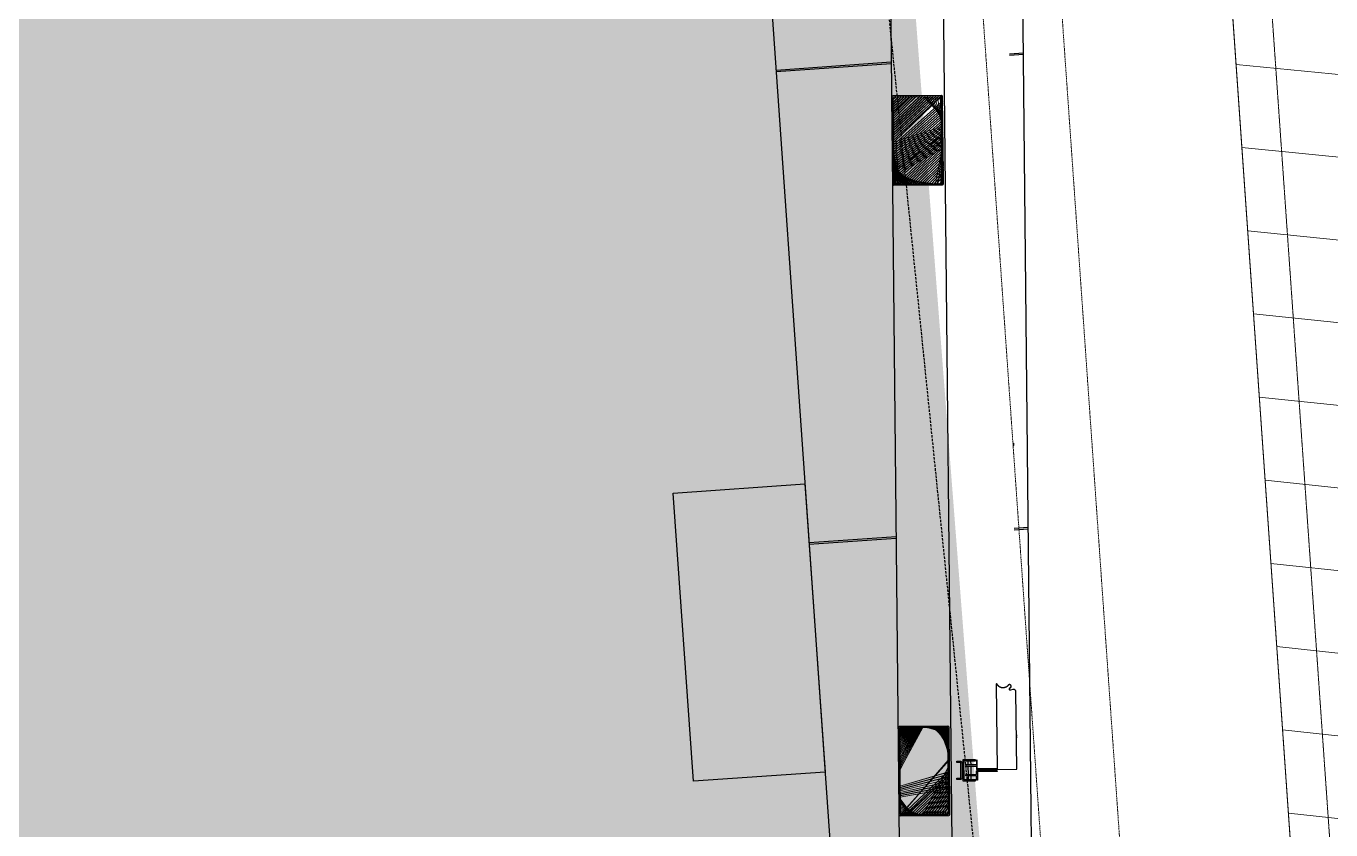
# Model space of a CAD drawing. Header units: millimetres. Extents: x 306 to 836129804, y -168137 to 818603917.
# Drawn here: x 834579484 to 834584449, y 817969795 to 817972855 of the extents above; entities that cross this region are included whole.
import ezdxf
from ezdxf.xclip import XClip

# ---------------------------------------------------------------- set-up
doc = ezdxf.new("R2010")
doc.units = ezdxf.units.MM
doc.header["$LTSCALE"] = 3
doc.header["$XCLIPFRAME"] = 0
doc.header["$PDMODE"] = 3
doc.header["$PDSIZE"] = 0.1
for name, pattern in [('ACAD_ISO03W100', [30, 12, -18]), ('B0606', [0.7813, 0.39065, -0.39065]), ('B0701', [2.34375, 1.5625, -0.78125]), ('B0703', [4.6875, 3.125, -1.5625])]:
    doc.linetypes.add(name, pattern=pattern)
doc.layers.add('_LTC', color=251, linetype='Continuous')
for name, color, linetype, lineweight in [('Eva-New', 1, 'ACAD_ISO03W100', 18), ('Hatch (LTC&CB)', 252, 'Continuous', 35), ('UAJ-22INWA', 251, 'Continuous', 35), ('UAJ-22INWA-a', 251, 'Continuous', 13), ('UAJ-23FLOR-h', 251, 'Continuous', 9), ('UAJ-23FLOR-y', 251, 'B0701', 9), ('UAJ-32INFR-h', 251, 'Continuous', 9)]:
    doc.layers.add(name, color=color, linetype=linetype, lineweight=lineweight)
pattern_1 = [(45, (0, 0), (-4.999999779477807, 4.999999779477808), []), (45, (1.7, 0), (-4.999999779477807, 4.999999779477808), []), (45, (1.8, 0), (-4.999999779477807, 4.999999779477808), []), (45, (1.9, 0), (-4.999999779477807, 4.999999779477808), []), (45, (2, 0), (-4.999999779477807, 4.999999779477808), []), (45, (2.1, 0), (-4.999999779477807, 4.999999779477808), []), (45, (2.2, 0), (-4.999999779477807, 4.999999779477808), []), (45, (2.3, 0), (-4.999999779477807, 4.999999779477808), [])]

# ---------------------------------------------------------------- blocks, each defined once
blk = doc.blocks.new('*U2748')
blk.add_lwpolyline([(-74.97901986608497, 2726.151678462706), (-74.98142481170302, 2402.485411597489), (0.003245280023392512, 2402.486032196491), (0.000801691464630494, 2697.735752675894, 0.4687390891057743), (-11.42573707554527, 2705.969570605877), (-20.98693400817058, 2703.505957638018, -0.7140522218876908), (-24.11023716071395, 2708.244252471728), (-19.21850295584272, 2714.58111890546, 0.9968650788721516), (-29.22904246391568, 2722.308739336307, -0.2611137256868669), (-51.51277550847556, 2712.902133509204, -0.2611137256868227), (-71.16761851995216, 2726.999514038293, 0.8019954529536633)], format="xyb", close=True)
at = {"layer": 'UAJ-22INWA-a', "lineweight": -2}
blk.add_lwpolyline([(-212.9792205814016, 2373.471348822117), (-212.9792205814016, 2427.471348822117, 0.414213562373095), (-215.9792205814016, 2430.471348822117), (-227.9792205814016, 2430.471348822117), (-227.9792205814016, 2435.471348702908), (-215.4792205814016, 2435.471348822117, -0.414213562373095), (-207.9792205814016, 2427.971348822117), (-207.9792205814016, 2372.971348822117, -0.414213562373095), (-215.4792205814016, 2365.471348822117), (-227.9792204621923, 2365.471348822117), (-227.9792205814016, 2370.471348822117), (-215.9792205814016, 2370.471348822117, 0.414213562373095)], format="xyb", close=True, dxfattribs=at)
for points in [[(-204.9792205814016, 2360.014588296413), (-156.9792204621923, 2360.014588415623), (-156.9792205814016, 2364.014588534832), (-200.9792205814016, 2364.014588415623), (-200.9792205814016, 2436.014588296413), (-156.9792204621923, 2436.014588415623), (-156.9792205814016, 2440.014588296413), (-204.9792205814016, 2440.014588415623), (-204.9792205814016, 2360.014588296413)], [(-184.0459335569036, 2420.985411703587), (-184.0459335569036, 2436.014588415623), (-175.0459334376943, 2436.014588296413), (-175.0459334376943, 2420.985411703587)], [(-184.0459335569036, 2384.014588296413), (-184.0459335569036, 2415.985411703587)], [(-175.0459334376943, 2415.985411703587), (-175.0459335569036, 2384.014588296413)], [(-175.0459334376943, 2379.014588296413), (-175.0459335569036, 2364.014588415623), (-184.0459335569036, 2364.014588415623), (-184.0459335569036, 2379.014588296413)]]:
    blk.add_lwpolyline(points, dxfattribs=at)
for points in [[(-152.9792208198202, 2438.135163128376), (-152.9792207006109, 2420.985411703587), (-194.0459335569036, 2420.985411703587), (-194.0459337953222, 2415.985411703587), (-152.9792205814016, 2415.985411584377), (-152.9792205814016, 2402.485411703587), (-74.97922070061088, 2402.485411584377), (-74.97922070061088, 2405.485411584377), (-149.9792207006109, 2405.485411703587), (-149.9792207006109, 2438.135163128376), (-152.9792208198202, 2438.135163128376)], [(-152.9792207006109, 2361.864836871624), (-152.9792207006109, 2379.014588296413), (-194.0459336761129, 2379.014588296413), (-194.0459336761129, 2384.014588296413), (-152.9792207006109, 2384.014588177204), (-152.9792207006109, 2397.514588296413), (-74.97922081982017, 2397.514588177204), (-74.97922070061088, 2394.514588057995), (-149.9792207006109, 2394.514588296413), (-149.9792207006109, 2361.864836990833), (-152.9792207006109, 2361.864836871624)]]:
    blk.add_lwpolyline(points, close=True, dxfattribs=at)
blk = doc.blocks.new('*U|REF31831680')
at = {"layer": 'UAJ-32INFR-h'}
h = blk.add_hatch(dxfattribs=at)
h.set_pattern_fill('STAAL', color=256, style=0)
h.set_pattern_definition(pattern_1)
edge = h.paths.add_edge_path(flags=16)
edge.add_arc((-90.4999999999709, -163.5), 1.5, 180, 394.9306585423736)
edge.add_line((-90.4999999999709, -165), (90.5000000000291, -164.9999999999991))
edge.add_arc((90.5000000000291, -163.4999999999991), 1.5, 270, 360)
edge.add_line((92.0000000000291, -163.4999999999991), (91.99999999997453, 163.5000000000018))
edge.add_arc((90.49999999997453, 163.5000000000018), 1.5, 0, 90)
edge.add_line((90.49999999997453, 165.0000000000018), (-90.50000000002547, 165.0000000000018))
edge.add_arc((-90.50000000002547, 163.5000000000018), 1.5, 90, 180)
edge.add_line((-92.00000000002547, 163.5000000000018), (-91.9999999999709, -163.5))
edge = h.paths.add_edge_path()
edge.add_arc((-92.4999999999709, -165.4999999999991), 4.5, 180, 270)
edge.add_line((-92.4999999999709, -169.9999999999991), (92.5000000000291, -169.9999999999991))
edge.add_arc((92.5000000000291, -165.4999999999991), 4.5, 270, 360)
edge.add_line((97.0000000000291, -165.4999999999991), (96.99999999997635, 165.5))
edge.add_arc((92.49999999997635, 165.5), 4.5, 0, 90)
edge.add_line((92.49999999997635, 170), (-92.50000000002365, 170.0000000000018))
edge.add_arc((-92.50000000002365, 165.5000000000018), 4.5, 90, 180)
edge.add_line((-97.00000000002365, 165.5000000000018), (-96.9999999999709, -165.4999999999991))
at = {"layer": 'UAJ-22INWA-a', "lineweight": -2}
for p, q in [((-97.00000000002365, 165.5000000000018), (-96.9999999999709, -165.4999999999991)), ((92.49999999997635, 170), (-92.50000000002365, 170.0000000000018)), ((-92.00000000002547, 163.5000000000018), (-91.9999999999709, -163.5)), ((90.49999999997453, 165.0000000000018), (-90.50000000002547, 165.0000000000018)), ((92.0000000000291, -163.4999999999991), (91.99999999997453, 163.5000000000018)), ((97.0000000000291, -165.4999999999991), (96.99999999997635, 165.5)), ((-92.4999999999709, -169.9999999999991), (92.5000000000291, -169.9999999999991)), ((-90.4999999999709, -165), (90.5000000000291, -164.9999999999991))]:
    blk.add_line(p, q, dxfattribs=at)
for centre, radius, start, end in [((-92.50000000002365, 165.5000000000018), 4.5, 90, 180), ((-90.50000000002547, 163.5000000000018), 1.5, 90, 180), ((90.49999999997453, 163.5000000000018), 1.5, 0, 90), ((92.49999999997635, 165.5), 4.5, 0, 90), ((-92.4999999999709, -165.4999999999991), 4.5, 180, 270), ((-90.4999999999709, -163.5), 1.5, 180, 34.93065854237359), ((90.5000000000291, -163.4999999999991), 1.5, 270, 0), ((92.5000000000291, -165.4999999999991), 4.5, 270, 0)]:
    blk.add_arc(centre, radius, start, end, dxfattribs=at)
blk = doc.blocks.new('*U|REF31851682')
at = {"layer": 'UAJ-32INFR-h'}
h = blk.add_hatch(dxfattribs=at)
h.set_pattern_fill('STAAL', color=256, style=0)
h.set_pattern_definition(pattern_1)
edge = h.paths.add_edge_path(flags=16)
edge.add_arc((-90.4999999999709, -163.5), 1.5, 180, 394.9306585423736)
edge.add_line((-90.4999999999709, -165), (90.5000000000291, -164.9999999999991))
edge.add_arc((90.5000000000291, -163.4999999999991), 1.5, 270, 360)
edge.add_line((92.0000000000291, -163.4999999999991), (91.99999999997453, 163.5000000000018))
edge.add_arc((90.49999999997453, 163.5000000000018), 1.5, 0, 90)
edge.add_line((90.49999999997453, 165.0000000000018), (-90.50000000002547, 165.0000000000018))
edge.add_arc((-90.50000000002547, 163.5000000000018), 1.5, 90, 180)
edge.add_line((-92.00000000002547, 163.5000000000018), (-91.9999999999709, -163.5))
edge = h.paths.add_edge_path()
edge.add_arc((-92.4999999999709, -165.4999999999991), 4.5, 180, 270)
edge.add_line((-92.4999999999709, -169.9999999999991), (92.5000000000291, -169.9999999999991))
edge.add_arc((92.5000000000291, -165.4999999999991), 4.5, 270, 360)
edge.add_line((97.0000000000291, -165.4999999999991), (96.99999999997635, 165.5))
edge.add_arc((92.49999999997635, 165.5), 4.5, 0, 90)
edge.add_line((92.49999999997635, 170), (-92.50000000002365, 170.0000000000018))
edge.add_arc((-92.50000000002365, 165.5000000000018), 4.5, 90, 180)
edge.add_line((-97.00000000002365, 165.5000000000018), (-96.9999999999709, -165.4999999999991))
at = {"layer": 'UAJ-22INWA-a', "lineweight": -2}
for p, q in [((-97.00000000002365, 165.5000000000018), (-96.9999999999709, -165.4999999999991)), ((92.49999999997635, 170), (-92.50000000002365, 170.0000000000018)), ((-92.00000000002547, 163.5000000000018), (-91.9999999999709, -163.5)), ((90.49999999997453, 165.0000000000018), (-90.50000000002547, 165.0000000000018)), ((92.0000000000291, -163.4999999999991), (91.99999999997453, 163.5000000000018)), ((97.0000000000291, -165.4999999999991), (96.99999999997635, 165.5)), ((-92.4999999999709, -169.9999999999991), (92.5000000000291, -169.9999999999991)), ((-90.4999999999709, -165), (90.5000000000291, -164.9999999999991))]:
    blk.add_line(p, q, dxfattribs=at)
for centre, radius, start, end in [((-92.50000000002365, 165.5000000000018), 4.5, 90, 180), ((-90.50000000002547, 163.5000000000018), 1.5, 90, 180), ((90.49999999997453, 163.5000000000018), 1.5, 0, 90), ((92.49999999997635, 165.5), 4.5, 0, 90), ((-92.4999999999709, -165.4999999999991), 4.5, 180, 270), ((-90.4999999999709, -163.5), 1.5, 180, 34.93065854237359), ((90.5000000000291, -163.4999999999991), 1.5, 270, 0), ((92.5000000000291, -165.4999999999991), 4.5, 270, 0)]:
    blk.add_arc(centre, radius, start, end, dxfattribs=at)
blk = doc.blocks.new('FAC-00-0')
at = {"layer": '_LTC', "linetype": 'B0703'}
blk.add_lwpolyline([(834583191.8627969, 817968756.3257238), (834580060.6347567, 817999336.9981611)], dxfattribs=at)
at = {"layer": '_LTC'}
for points in [[(834583326.8592876, 817968131.0481411), (834583174.3457729, 817983041.2763085)], [(834582684.2296039, 817981846.1217371), (834582828.3203692, 817967621.6287264)], [(834582884.20273, 817981849.787659), (834583028.3101088, 817967623.6545753)], [(834581856.3072869, 817979580.7059389), (834582659.9852426, 817968084.4285314)], [(834582338.1949804, 817972687.5037982), (834582776.6937253, 817972718.1582233)], [(834582338.6141278, 817972681.5080758), (834582776.7547143, 817972712.137463)], [(834583226.3982054, 817972749.5960152), (834583279.5791273, 817972753.3137696)], [(834583226.4591942, 817972743.5752548), (834583279.6407119, 817972747.2930506)], [(834583244.6948785, 817970943.3679104), (834583298.0545181, 817970947.0981584)], [(834583244.7558676, 817970937.3471502), (834583298.1161025, 817970941.07744)], [(834582463.9390726, 817970888.7870919), (834582794.9903908, 817970911.930118)], [(834582464.3582199, 817970882.7913696), (834582795.0513797, 817970905.9093577)]]:
    blk.add_lwpolyline(points, dxfattribs=at)
blk.add_lwpolyline([(834581947.1022688, 817971077.3644263), (834582448.3066467, 817971112.4024551), (834582525.017862, 817970015.0805379), (834582023.8134841, 817969980.0425091)], close=True, dxfattribs=at)
for p in [(834583241.4313481, 817971265.5543156, 13699.99999999999), (834583241.4617646, 817971262.5516334, 13699.99999999998), (834583241.4921808, 817971259.548951, 13699.99999999998), (834583252.6714405, 817970155.9438728, 13699.99999999998), (834583252.7171539, 817970151.4311075, 13699.99999999998), (834583252.7628673, 817970146.918342, 13699.99999999998)]:
    blk.add_point(p, dxfattribs=at)
ref = blk.add_blockref('*U2748', (834583278.3191047, 817967623.6997037), dxfattribs=dict(at, rotation=0.5803731527127508))
XClip(ref).set_block_clipping_path([(133.79508900642395, 16319.78092956543), (-249.75071358680725, 16313.663119792938), (-275.01273465156555, 1.9847275018692017), (0.49685168266296387, -0.5031166076660156)])
at = {"layer": '_LTC', "rotation": 0.6175772343067105}
for name, p in [('*U|REF31851682', (834582876.8037438, 817972419.7690516)), ('*U|REF31831680', (834582901.1265813, 817970019.4401891))]:
    blk.add_blockref(name, p, dxfattribs=at)
blk = doc.blocks.new('*U1692')
at = {"layer": 'UAJ-23FLOR-h'}
h = blk.add_hatch(dxfattribs=at)
h.set_pattern_fill('ANSI31', color=256, scale=100, angle=315)
h.set_pattern_definition([(0, (375.0000019279327, -31172.66991171575), (8.526512829121202e-14, 317.4999999999999), [])])
h.paths.add_polyline_path([(5.803960675621056e-06, -49187.14922003914), (-1.84947043635475e-06, 19014.47930908616), (574.9999962431809, 19014.47930907126), (575.0000043734492, -49187.14921969641)])
blk.add_line((5.949636713320191e-06, -49131.18757040911), (-1.998482048286527e-06, 19014.47930885455), dxfattribs=at)

msp = doc.modelspace()

# ---------------------------------------------------------------- hatches: boundary and pattern name
at = {"layer": 'Hatch (LTC&CB)', "ltscale": 0.5}
h = msp.add_hatch(color=256, dxfattribs=at)
h.dxf.hatch_style = 1
h.paths.add_polyline_path([(834513554.2875786, 817967164.184733), (834513136.0010567, 817973147.5986885), (834516444.2460145, 817973378.8703827), (834516862.5325388, 817967395.4564129)])
edge = h.paths.add_edge_path()
edge.add_line((834574531.2963331, 818045981.8457801), (834554099.929931, 818044553.5366205))
edge.add_line((834554099.929931, 818044553.5366205), (834551123.8228455, 818044183.8080285))
edge.add_line((834551123.8228455, 818044183.8080285), (834548209.0206542, 818043477.5243225))
edge.add_line((834548209.0206542, 818043477.5243225), (834545391.3720644, 818042450.0201086))
edge.add_line((834545391.3720644, 818042450.0201086), (834542706.1556592, 818041114.1603316))
edge.add_line((834542706.1556592, 818041114.1603316), (834540186.9918953, 818039486.6707257))
edge.add_line((834540186.9918953, 818039486.6707257), (834537891.0747983, 818037557.0067935))
edge.add_line((834537891.0747983, 818037557.0067935), (834535879.1420094, 818035334.0248597))
edge.add_line((834535879.1420094, 818035334.0248597), (834535855.3944789, 818035294.2675608))
edge.add_line((834535855.3944789, 818035294.2675608), (834532032.6782387, 818042572.4388088))
edge.add_line((834532032.6782387, 818042572.4388088), (834531164.0984614, 818043800.1153567))
edge.add_line((834531164.0984614, 818043800.1153567), (834530021.2562451, 818044771.3886445))
edge.add_line((834530021.2562451, 818044771.3886445), (834528673.237675, 818045435.2700317))
edge.add_line((834528673.237675, 818045435.2700317), (834527205.3850749, 818045748.6568446))
edge.add_line((834527205.3850749, 818045748.6568446), (834506196.3506466, 818045615.4155988))
edge.add_arc((834506271.1753964, 818044617.8358235), 1000.382002588579, 94.28951124117238, 184.8385578105567)
edge.add_line((834505274.3584335, 818044533.4551773), (834507175.0349003, 818017345.0717123))
edge.add_arc((834508006.2233039, 818017538.0693862), 853.3008053756253, 193.0721449834389, 241.7750472788793)
edge.add_line((834507602.6678852, 818016786.2281208), (834508069.1239861, 818016499.3412285))
edge.add_line((834508069.1239861, 818016499.3412285), (834506033.0790353, 818013635.890324))
edge.add_arc((834507255.7232584, 818012765.1948972), 1500.989481160123, 144.5437625065404, 184.7118367485428)
edge.add_line((834505759.8064644, 818012641.8970132), (834510574.8280377, 817943764.9910301))
edge.add_arc((834512461.4285563, 817944222.0794972), 1941.182985577997, 193.6192718619657, 275.7769527828718)
edge.add_line((834512656.820462, 817942290.75524), (834514135.0129817, 817942432.7829566))
edge.add_line((834514135.0129817, 817942432.7829566), (834515639.5898061, 817942609.6817144))
edge.add_line((834515639.5898061, 817942609.6817144), (834517125.2230971, 817942816.5733008))
edge.add_line((834517125.2230971, 817942816.5733008), (834518606.1282966, 817943054.9641434))
edge.add_line((834518606.1282966, 817943054.9641434), (834520081.6376159, 817943324.7467438))
edge.add_line((834520081.6376159, 817943324.7467438), (834521550.6787682, 817943623.4372313))
edge.add_line((834521550.6787682, 817943623.4372313), (834523003.1909853, 817943997.2323029))
edge.add_line((834523003.1909853, 817943997.2323029), (834524434.6779621, 817944444.8476892))
edge.add_line((834524434.6779621, 817944444.8476892), (834525841.3906198, 817944965.1110799))
edge.add_line((834525841.3906198, 817944965.1110799), (834527219.6447655, 817945556.6599009))
edge.add_line((834527219.6447655, 817945556.6599009), (834528566.4663409, 817946218.3362625))
edge.add_line((834528566.4663409, 817946218.3362625), (834529949.1975069, 817946963.0067956))
edge.add_line((834529949.1975069, 817946963.0067956), (834530025.4386841, 817945888.6557508))
edge.add_line((834530025.4386841, 817945888.6557508), (834530524.2280539, 817945923.5249519))
edge.add_line((834530524.2280539, 817945923.5249519), (834531068.3343124, 817946109.8721913))
edge.add_line((834531068.3343124, 817946109.8721913), (834531037.8571603, 817946545.8476382))
edge.add_line((834531037.8571603, 817946545.8476382), (834533865.2576491, 817946000.0480125))
edge.add_line((834533865.2576491, 817946000.0480125), (834536130.1011477, 817945599.4485525))
edge.add_line((834536130.1011477, 817945599.4485525), (834538400.1908902, 817945229.7315427))
edge.add_line((834538400.1908902, 817945229.7315427), (834540675.1291097, 817944891.1253359))
edge.add_line((834540675.1291097, 817944891.1253359), (834542954.494443, 817944583.7301323))
edge.add_line((834542954.494443, 817944583.7301323), (834545237.8685557, 817944307.6853015))
edge.add_line((834545237.8685557, 817944307.6853015), (834547578.8128494, 817944055.8657025))
edge.add_line((834547578.8128494, 817944055.8657025), (834549775.2120743, 817943852.7193749))
edge.add_line((834549775.2120743, 817943852.7193749), (834552166.6682281, 817943704.7044293))
edge.add_line((834552166.6682281, 817943704.7044293), (834554408.0140736, 817943602.5051898))
edge.add_line((834554408.0140736, 817943602.5051898), (834556706.8720335, 817943525.9335827))
edge.add_line((834556706.8720335, 817943525.9335827), (834559062.7525511, 817943492.2506982))
edge.add_line((834559062.7525511, 817943492.2506982), (834561264.7959542, 817943499.6060555))
edge.add_line((834561264.7959542, 817943499.6060555), (834563662.805802, 817943545.8192695))
edge.add_line((834563662.805802, 817943545.8192695), (834565905.0821311, 817943629.5407001))
edge.add_line((834565905.0821311, 817943629.5407001), (834568202.2235788, 817943747.6000468))
edge.add_line((834568202.2235788, 817943747.6000468), (834570497.1715583, 817943902.4870338))
edge.add_line((834570497.1715583, 817943902.4870338), (834572789.3424196, 817944094.1622797))
edge.add_line((834572789.3424196, 817944094.1622797), (834575076.8880951, 817944322.4462694))
edge.add_line((834575076.8880951, 817944322.4462694), (834577358.8485965, 817944599.7346953))
edge.add_arc((834577188.4102644, 817949142.5459951), 4546.007449470469, 272.1486296327768, 348.0754999770829)
edge.add_line((834581636.318153, 817948203.238194), (834581931.6191186, 817949988.7878709))
edge.add_line((834581931.6191186, 817949988.7878709), (834582222.8927813, 817952167.7077127))
edge.add_line((834582222.8927813, 817952167.7077127), (834582444.6448697, 817954354.4007571))
edge.add_line((834582444.6448697, 817954354.4007571), (834582596.7161981, 817956553.5893033))
edge.add_line((834582596.7161981, 817956553.5893033), (834582678.7199463, 817958758.7008262))
edge.add_line((834582678.7199463, 817958758.7008262), (834582689.6004196, 817961000.6853927))
edge.add_line((834582689.6004196, 817961000.6853927), (834582627.8349453, 817963239.9127623))
edge.add_line((834582627.8349453, 817963239.9127623), (834582495.0484269, 817965475.7417142))
edge.add_line((834582495.0484269, 817965475.7417142), (834582352.0371794, 817967521.4644701))
edge.add_line((834582352.0371794, 817967521.4644701), (834582377.3017465, 817967501.2573416))
edge.add_line((834582377.3017465, 817967501.2573416), (834583280.4098197, 817967592.3724535))
edge.add_line((834583280.4098197, 817967592.3724535), (834582885.6743841, 817972682.2829502))
edge.add_line((834582885.6743841, 817972682.2829502), (834582550.7585597, 817977040.087476))
edge.add_line((834582550.7585597, 817977040.087476), (834582280.7159691, 817980552.6941899))
edge.add_line((834582280.7159691, 817980552.6941899), (834582016.0826895, 817983880.3056784))
edge.add_line((834582016.0826895, 817983880.3056784), (834581737.2924131, 817986867.2783637))
edge.add_line((834581737.2924131, 817986867.2783637), (834581397.7587786, 817990004.3583491))
edge.add_line((834581397.7587786, 817990004.3583491), (834578831.2786306, 818011297.8700217))
edge.add_line((834578831.2786306, 818011297.8700217), (834578649.3672444, 818012963.5483121))
edge.add_line((834578649.3672444, 818012963.5483121), (834576771.549405, 818039832.1183864))
edge.add_line((834576771.549405, 818039832.1183864), (834576279.8499508, 818039797.7448243))
edge.add_line((834576279.8499508, 818039797.7448243), (834575932.169804, 818044771.1641917))
edge.add_arc((834574629.9863018, 818044680.2268811), 1305.354920261004, 3.994735601767179, 94.33592376376863)

# ---------------------------------------------------------------- next in the draw order: block references
msp.add_blockref('FAC-00-0', (0, 0))

# ---------------------------------------------------------------- next in the draw order: hatches: boundary and pattern name
at = {"layer": 'Eva-New', "linetype": 'Continuous', "ltscale": 0.01}
h = msp.add_hatch(dxfattribs=at)
h.set_pattern_fill('ANSI31', color=8, scale=350, angle=4)
h.set_pattern_definition([(49, (0, 0), (-838.6710210225554, 729.0455959657013), [])])
edge = h.paths.add_edge_path()
edge.add_arc((834611513.5385946, 818068145.3264505), 14099.99999968531, 55.19002574308559, 154.5596091027724)
edge.add_line((834598780.7776825, 818074202.2893481), (834595240.3911003, 818066761.4558462))
edge.add_arc((834589822.417787, 818069339.3552195), 6000.000000233124, 273.9989064334658, 334.5546563119141, ccw=False)
edge.add_line((834590240.8423903, 818063353.9629304), (834585554.5350056, 818063026.3542768))
edge.add_arc((834584989.6617913, 818071106.6338656), 8099.999998867221, 264.220048196886, 273.9989064322582, ccw=False)
edge.add_line((834584173.925572, 818063047.8142), (834580415.7397891, 818063428.2282544))
edge.add_arc((834579106.5335116, 818050494.3201492), 12999.99999816069, 84.2200481985661, 93.99077919798958)
edge.add_line((834578201.7864021, 818063462.7985727), (834574221.9197499, 818063185.1428037))
edge.add_arc((834573731.4752913, 818070170.6889209), 7002.741628984699, 184.518270925359, 274.0160585979712, ccw=False)
edge.add_arc((834553791.0620614, 818068592.8452796), 13000.0000005708, 4.527501078735133, 25.16518805878682)
edge.add_line((834565557.174624, 818074120.828201), (834563375.7160238, 818078763.9842684))
edge.add_arc((834569692.9588658, 818081779.3520507), 6999.999999030279, 186.261998653722, 205.5162346975632, ccw=False)
edge.add_line((834562734.724241, 818081015.8267443), (834561851.4163579, 818093822.5155479))
edge.add_arc((834568795.7761757, 818094576.8707228), 6985.211880096444, 103.79340942041148, 186.1996435070692, ccw=False)
edge.add_line((834567130.3497419, 818101360.6410463), (834607738.9713905, 818104323.6446342))
edge.add_arc((834606780.3295362, 818117304.0183489), 13015.72495013958, 274.223807264846, 392.8596289379157)
edge.add_arc((834623587.3262396, 818128173.8785237), 6999.999999836902, 183.9989136523716, 212.9539425140163, ccw=False)
edge.add_line((834616604.3686309, 818127685.7156067), (834614554.4666462, 818157541.1841724))
edge.add_line((834614554.4666462, 818157541.1841724), (834608569.0701823, 818157122.7809477))
edge.add_line((834608569.0701823, 818157122.7809477), (834610618.9763948, 818127267.2902491))
edge.add_arc((834623587.3262378, 818128173.8785231), 12999.99999806346, 183.9989136508734, 212.8579348742854)
edge.add_arc((834606785.1724918, 818117301.6086594), 7012.974383020965, -85.87050168941721, 32.994913872568816, ccw=False)
edge.add_line((834607290.1835088, 818110306.8410742), (834542916.4285616, 818105772.5570611))
edge.add_line((834542916.4285616, 818105772.5570611), (834543332.168679, 818099784.931535))
edge.add_line((834543332.168679, 818099784.931535), (834548339.9487058, 818100139.6961751))
edge.add_arc((834548849.6206386, 818093135.5706489), 7022.644791367745, 1.917894415990986, 94.16192873604791, ccw=False)
edge.add_line((834555868.3314306, 818093370.5997602), (834556822.6031799, 818079614.5109141))
edge.add_arc((834565030.3921052, 818080333.9384184), 8239.258156901009, 185.0092761133849, 211.2767633085009)
edge.add_line((834557988.549832, 818076056.3418531), (834560014.6381451, 818071842.7746612))
edge.add_arc((834553704.8687762, 818068780.019501), 7013.81912084653, -83.41200971856142, 25.89188562423311, ccw=False)
edge.add_line((834554509.5567249, 818061812.5137804), (834511331.2743995, 818058806.1397856))
edge.add_arc((834510845.0625758, 818065789.233517), 6999.999999933733, 141.8798806352492, 273.9829049167347, ccw=False)
edge.add_arc((834495100.3448526, 818078140.8887452), 13011.48484009153, 321.889271565979, 363.9966433354928)
edge.add_line((834508080.187521, 818079047.7636253), (834507303.147802, 818090245.0026575))
edge.add_arc((834514286.1054543, 818090733.1649512), 6999.999999943095, 94.21783473311712, 183.9989085377374, ccw=False)
edge.add_line((834513771.2650272, 818097714.206373), (834514324.2611847, 818097754.9889383))
edge.add_line((834514324.2611847, 818097754.9889383), (834515094.2032907, 818097812.2750338))
edge.add_arc((834515888.7804214, 818090839.1162039), 7018.283043878132, 4.391191596629085, 96.50069787772958, ccw=False)
edge.add_line((834522886.4615402, 818091376.4762715), (834523318.1003574, 818085091.4654405))
edge.add_line((834523318.1003574, 818085091.4654405), (834529307.3396509, 818085510.1591995))
edge.add_line((834529307.3396509, 818085510.1591995), (834528870.5492542, 818091758.2633296))
edge.add_arc((834535853.5069062, 818092246.4256233), 6999.999999586337, 93.99890853307471, 183.9989085379415, ccw=False)
edge.add_line((834535365.3446131, 818099229.3832753), (834540639.8020831, 818099596.5330453))
edge.add_line((834540639.8020831, 818099596.5330453), (834540220.7704337, 818105616.323317))
edge.add_line((834540220.7704337, 818105616.323317), (834513376.0995728, 818103738.6078113))
edge.add_arc((834514284.2614373, 818090770.3680685), 13000.00000003277, 94.00586599802176, 183.991117880833)
edge.add_line((834501315.7883602, 818089865.5443004), (834502093.999344, 818078618.6765761))
edge.add_arc((834495110.6965383, 818078135.4768907), 7000.000000828009, -66.13857842422561, 3.9581909098961887, ccw=False)
edge.add_arc((834495110.6965395, 818078135.4768903), 6999.999999981786, 273.99870041279297, 293.8614215680351, ccw=False)
edge.add_line((834495598.8334678, 818071152.5174648), (834484038.0252761, 818070344.3705096))
edge.add_arc((834484944.5652856, 818057376.0172908), 12999.99999985473, 3.998699986240524, 93.99870041178127, ccw=False)
edge.add_line((834497912.918511, 818058282.557204), (834498850.7850932, 818044866.0656179))
edge.add_arc((834505832.5325971, 818045382.0451274), 7000.788031506466, 153.5175844556254, 184.2267069343446, ccw=False)
edge.add_arc((834505831.7802428, 818045382.3021698), 7000.000000506094, 93.9907792036035, 153.5167215738451, ccw=False)
edge.add_line((834505344.6087215, 818052365.3290147), (834578107.7560652, 818057441.656797))
edge.add_arc((834579012.5031768, 818044473.1783768), 12999.99999509848, 84.22004763743712, 93.99077920788699, ccw=False)
edge.add_line((834580321.7095807, 818057407.0864662), (834583663.296837, 818057068.8416442))
edge.add_arc((834584972.5032473, 818070002.7497832), 13000.00004509936, 264.2200476312211, 273.9989064308502)
edge.add_line((834585879.0898904, 818057034.399779), (834609493.5669917, 818058685.2319609))
edge.add_arc((834609981.7373167, 818051702.1557314), 7000.118848462731, -19.364931974248975, 93.99890643048622, ccw=False)
edge.add_arc((834628850.3650681, 818045070.4409646), 13000.00000042529, 160.6350680240969, 183.9989064535735)
edge.add_line((834615882.0151088, 818044163.8543195), (834619634.348526, 817990488.2644923))
edge.add_arc((834610656.2600935, 817989860.627584), 8999.999999519287, -86.01194112060227, 3.998906454734822, ccw=False)
edge.add_line((834611282.1972058, 817980882.4204844), (834602812.2813497, 817980291.9201078))
edge.add_line((834602812.2813497, 817980291.9201078), (834603230.7061716, 817974306.527834))
edge.add_line((834603230.7061716, 817974306.527834), (834611717.6719617, 817974898.2168859))
edge.add_arc((834612343.6090722, 817965920.0097858), 8999.999999977357, 3.8734655887747067, 93.98805886777768, ccw=False)
edge.add_line((834621323.0501077, 817966527.9889727), (834621688.4984579, 817961112.7419763))
edge.add_line((834621688.4984579, 817961112.7419763), (834627673.3989117, 817961529.9934386))
edge.add_line((834627673.3989117, 817961529.9934386), (834621867.801321, 818044576.6440177))
edge.add_arc((834628850.6858916, 818045064.8011855), 6999.926738671702, 160.627157224399, 183.9989083996896, ccw=False)
edge.add_arc((834609980.9204334, 818051699.8431354), 13002.36888268257, 340.6271572335476, 454.0111039654658)
edge.add_line((834609071.4073162, 818064670.3628802), (834607456.5171404, 818064557.3573512))
edge.add_arc((834607170.3486158, 818068550.9500543), 4003.832551789663, 155.6211224779758, 274.0986331619272, ccw=False)
edge.add_line((834603523.5142193, 818070203.6066998), (834604195.8682836, 818071618.3222857))
edge.add_arc((834611513.5386757, 818068145.3264558), 8100.000000027051, 54.14039305783359, 154.6107958035704, ccw=False)
edge.add_arc((834623873.9558088, 818085245.9413723), 13000.02232763516, 234.1403928659832, 234.163197705768)
edge.add_line((834616262.7220054, 818074706.9802988), (834619562.6153525, 818079722.129262))

# ---------------------------------------------------------------- next in the draw order: linework, layer by layer
at = {"layer": 'UAJ-23FLOR-h', "linetype": 'B0606'}
for points in [[(834578706.405762, 818042188.3070061), (834578856.1098981, 818042198.7729973), (834580066.8237352, 818024879.948651), (834580589.1177208, 818024916.4608612), (834585355.7872447, 817956731.2427877), (834585203.0017751, 817956767.454925), (834580450.2349168, 818024756.3858459), (834579927.5000083, 818024719.8472979), (834578706.405762, 818042188.3070061)], [(834578714.8595324, 818042038.3134332), (834579927.5003204, 818024719.8428346), (834580449.9433049, 818024756.3654602), (834584869.6388133, 817961534.2161422), (834585443.2389174, 817961574.3150281), (834580983.6614896, 818025366.9621586), (834580460.0232279, 818025329.6615404), (834579288.4536558, 818042078.497777), (834578717.062681, 818042044.0737219)]]:
    msp.add_lwpolyline(points, close=True, dxfattribs=at)
at = {"layer": 'UAJ-23FLOR-y'}
for points in [[(834579567.500236, 818042398.6785848), (834583808.496284, 817981733.0001909), (834583660.4488819, 817978656.779277), (834583437.0453227, 817977072.4310843), (834583310.1656992, 817974559.5250665), (834584073.270366, 817963641.70014), (834584329.3352528, 817956993.2539423)], [(834580294.3375413, 818001064.6580404), (834578877.7412171, 818012984.1970078), (834576987.0978029, 818040028.2201251), (834576495.8973763, 818039993.8814491), (834576364.4607825, 818041874.0270638), (834579289.1518779, 818042078.4875149), (834583508.8211529, 817981717.8797076), (834583363.120085, 817978696.7699823), (834583139.9115002, 817977113.8045213), (834583010.5412221, 817974543.6808987), (834583773.6731243, 817963625.4663097), (834583574.1600091, 817963611.5193825)]]:
    msp.add_lwpolyline(points, dxfattribs=at)

# ---------------------------------------------------------------- next in the draw order: block references
at = {"layer": 'UAJ-22INWA', "rotation": 3.998949732466974}
msp.add_blockref('*U1692', (834581776.0454727, 818005788.1848294), dxfattribs=at)

doc.saveas('drawing.dxf')
